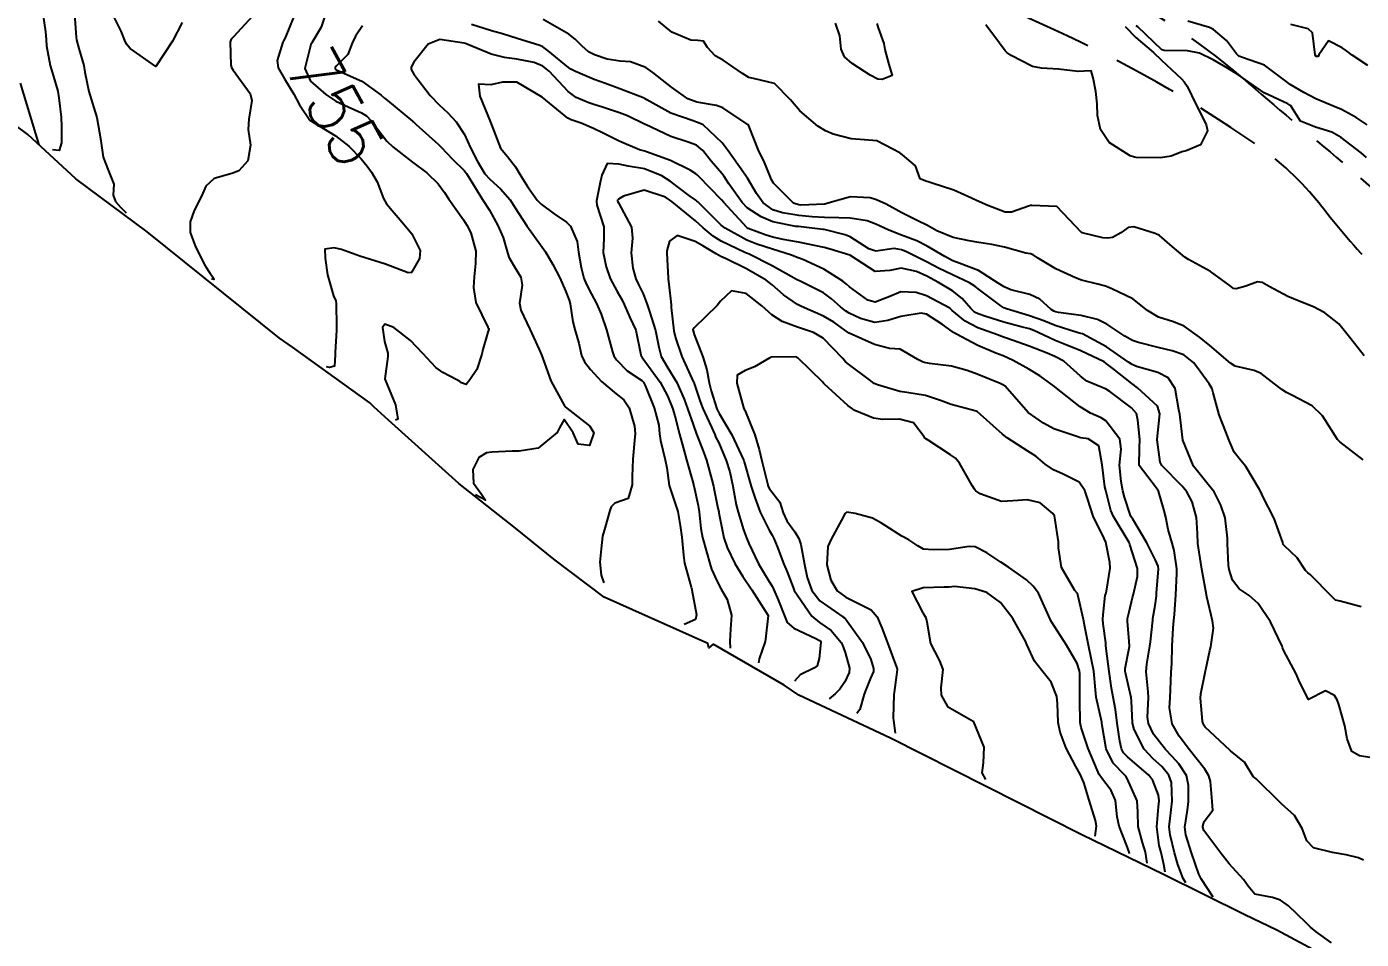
# Model space of a CAD drawing. Header units: metres. Extents: x 298520 to 308411, y 7433745 to 7450750.
# Drawn here: x 302852.3 to 302955.8, y 7440633.1 to 7440703.8 of the extents above; entities that cross this region are included whole.
import ezdxf
from ezdxf.enums import TextEntityAlignment as Align

# ---------------------------------------------------------------- set-up
doc = ezdxf.new("R2010")
doc.units = ezdxf.units.M
doc.header["$LTSCALE"] = 10
doc.linetypes.add('DASHED', pattern=[0.75, 0.5, -0.25])
for name, color, linetype in [('Area', 45, 'Continuous'), ('Cotas', 45, 'Continuous'), ('Curvas de Nivel 1m', 11, 'Continuous'), ('Curvas de Nivel 5m', 15, 'Continuous'), ('Vias Secundárias', 230, 'DASHED')]:
    doc.layers.add(name, color=color, linetype=linetype)
doc.styles.add('Style-STANDARD', font='STANDARD.shx')

msp = doc.modelspace()

# ---------------------------------------------------------------- linework, layer by layer
at = {"layer": 'Area'}
msp.add_polyline3d([(302954.15, 7440631.16, 750.76), (302949.22, 7440633.8, 750.9), (302946.74, 7440634.97, 768.13), (302940.43, 7440638.1, 761.32), (302934.1, 7440641.18, 746.07), (302919.26, 7440648.67, 758.44), (302912.16, 7440652.01, 785.72), (302911.01, 7440652.8, 764.98), (302905.49, 7440655.97, 760.4), (302905.17, 7440655.69, 789.2), (302905.1, 7440656.03, 749.91), (302897.05, 7440659.6, 755.92), (302893.15, 7440662.55, 772.23), (302890.16, 7440664.97, 754.04), (302885.77, 7440668.42, 756.09), (302880.33, 7440673.33, 753.81), (302879.19, 7440674.38, 753.79), (302878.86, 7440674.67, 753.94), (302872.88, 7440679, 756.1), (302871.85, 7440679.68, 755.84), (302861.59, 7440687.93, 756.2), (302856.06, 7440692.04, 756.91), (302852.34, 7440695.48, 758.05), (302850.1, 7440697.14, 758.53)], dxfattribs=at)
at = {"layer": 'Curvas de Nivel 1m', "flags": 128}
for points, elevation in [([(302853.5, 7440704.85), (302853.7, 7440703.45), (302853.76, 7440702.85), (302853.79, 7440702.35), (302854.08, 7440700.84), (302854.26, 7440700.23), (302854.66, 7440698.84), (302854.75, 7440698.32), (302854.92, 7440696.83), (302854.95, 7440696.09), (302854.94, 7440694.83), (302854.78, 7440694.24), (302854.25, 7440694.29)], 758), ([(302855.96, 7440704.82), (302856.09, 7440703.03), (302856.12, 7440702.82), (302856.29, 7440702.16), (302856.68, 7440700.82), (302856.77, 7440700.31), (302857.07, 7440698.81), (302857.47, 7440697.56), (302857.69, 7440696.81), (302857.99, 7440695.02), (302858.02, 7440694.8), (302858.19, 7440693.72), (302858.54, 7440692.79), (302859.02, 7440691.64), (302858.95, 7440690.79), (302859.13, 7440690.29), (302859.53, 7440689.86), (302859.96, 7440689.41)], 757), ([(302864.31, 7440704.16), (302863.55, 7440702.73), (302862.27, 7440700.75), (302860.29, 7440702.16), (302860, 7440702.49), (302859.87, 7440702.78), (302859.59, 7440703.49), (302858.93, 7440704.79)], 757), ([(302869.77, 7440704.66), (302868.3, 7440703.05), (302868.11, 7440702.87), (302868.03, 7440702.68), (302868.1, 7440700.86), (302868.14, 7440700.68), (302868.27, 7440700.47), (302869.59, 7440698.66), (302869.71, 7440698.13), (302869.48, 7440696.66), (302869.42, 7440695.86), (302869.62, 7440694.66), (302869.41, 7440693.44), (302868.7, 7440692.67), (302868.17, 7440692.47), (302866.79, 7440692.07), (302866.16, 7440691.47), (302865.92, 7440690.94), (302865.81, 7440690.7), (302865.25, 7440689.59), (302864.93, 7440688.71), (302864.94, 7440687.89), (302865.36, 7440686.71), (302866.09, 7440685.3), (302866.49, 7440684.7), (302866.75, 7440684.36), (302866.77, 7440684.23), (302866.59, 7440684.3)], 756), ([(302875.36, 7440704.59), (302875.09, 7440703.81), (302874.38, 7440702.6), (302874.34, 7440702.55), (302874.29, 7440702.45), (302873.83, 7440700.61), (302874.26, 7440699.61), (302875.45, 7440698.59), (302876.24, 7440698.08), (302877.19, 7440697.62), (302878.23, 7440697.17), (302878.6, 7440696.93), (302878.98, 7440696.55), (302879.52, 7440695.84), (302880.2, 7440694.96), (302880.65, 7440694.53), (302882.18, 7440693.35), (302883.29, 7440692.5), (302884.16, 7440691.66), (302884.67, 7440690.99), (302885.01, 7440690.48), (302886.13, 7440688.86), (302886.39, 7440688.46), (302886.7, 7440687.87), (302887.1, 7440686.45), (302887.07, 7440685.48), (302886.96, 7440684.45), (302886.91, 7440683.61), (302887.08, 7440682.45), (302888.03, 7440680.54), (302888.07, 7440680.48), (302888.09, 7440680.44), (302888.09, 7440680.38), (302888.03, 7440680.16), (302887.64, 7440678.81), (302887.57, 7440678.44), (302887.17, 7440677.27), (302886.62, 7440676.45), (302886.33, 7440676.11), (302885.98, 7440676.24), (302885.85, 7440676.33), (302885.61, 7440676.47), (302884.53, 7440677.03), (302883.99, 7440677.41), (302882.98, 7440678.5), (302882.02, 7440679.52), (302880.72, 7440680.52), (302880.04, 7440680.77), (302879.86, 7440680.53), (302880.02, 7440679.43), (302880.26, 7440678.53), (302880.26, 7440678.26), (302880.04, 7440676.53), (302880.06, 7440676.45), (302880.86, 7440674.52), (302881.05, 7440673.41), (302880.86, 7440673.33)], 754), ([(302878.31, 7440703.91), (302877.75, 7440703.11), (302877.51, 7440702.57), (302877.17, 7440701.68), (302876.27, 7440700.77), (302876.19, 7440700.67), (302876.17, 7440700.58), (302876.27, 7440700.49), (302876.43, 7440700.42), (302878.26, 7440699.63), (302879.76, 7440698.54), (302880.02, 7440698.31), (302880.24, 7440698.13), (302882.19, 7440696.51), (302882.22, 7440696.48), (302882.44, 7440696.29), (302884.2, 7440694.7), (302884.4, 7440694.49), (302885.27, 7440693.56), (302886.18, 7440692.68), (302886.36, 7440692.46), (302886.7, 7440691.92), (302887.6, 7440690.45), (302888.14, 7440689.61), (302888.81, 7440688.43), (302889.2, 7440687.51), (302889.51, 7440686.42), (302889.64, 7440685.96), (302890.09, 7440685.22), (302890.57, 7440684.41), (302890.68, 7440683.8), (302890.49, 7440682.41), (302890.59, 7440681.86), (302891.28, 7440680.4), (302892.01, 7440678.81), (302892.18, 7440678.39), (302892.28, 7440678.11), (302892.92, 7440676.38), (302893.96, 7440674.44), (302893.99, 7440674.4), (302894.03, 7440674.37), (302895.94, 7440672.86), (302896.24, 7440672.34), (302895.92, 7440671.36), (302895.04, 7440671.47), (302894.64, 7440672.36), (302893.95, 7440673.38), (302893.58, 7440672.73), (302893.39, 7440672.38), (302891.92, 7440671.16), (302890.45, 7440670.93), (302889.92, 7440670.93), (302888.34, 7440670.86), (302887.92, 7440670.8), (302887.33, 7440670.45), (302886.85, 7440669.5), (302886.92, 7440668.45), (302887.52, 7440667.61), (302887.83, 7440667.13), (302887.07, 7440667.55)], 753), ([(302955.78, 7440658.85), (302954.15, 7440659.29), (302953.79, 7440659.39), (302953.52, 7440659.65), (302951.81, 7440661.37), (302951.64, 7440661.5), (302951.46, 7440661.68), (302950.8, 7440662.67), (302949.83, 7440663.6), (302949.73, 7440663.7), (302949.69, 7440663.85), (302949.01, 7440665.71), (302948.12, 7440667.48), (302948, 7440667.72), (302947.89, 7440667.97), (302946.82, 7440669.74), (302946.4, 7440670.23), (302945.92, 7440670.86), (302945.53, 7440671.75), (302945.26, 7440672.44), (302944.76, 7440673.76), (302944.3, 7440675.45), (302944.2, 7440675.77), (302943.99, 7440676.16), (302942.8, 7440677.78), (302942.01, 7440678.39), (302941.12, 7440678.7), (302940.02, 7440678.97), (302938.5, 7440679.36), (302938.03, 7440679.52), (302937.43, 7440679.85), (302936.04, 7440680.78), (302935.32, 7440681.15), (302934.05, 7440681.46), (302932.28, 7440681.68), (302932.05, 7440681.74), (302931.93, 7440681.79), (302931.71, 7440681.92), (302930.84, 7440682.71), (302930.06, 7440683.07), (302928.58, 7440683.44), (302928.07, 7440683.66), (302927.62, 7440683.96), (302926.09, 7440684.95), (302924.59, 7440685.5), (302924.1, 7440685.69), (302923.48, 7440686.02), (302922.11, 7440686.83), (302921.3, 7440687.23), (302920.12, 7440687.68), (302919.14, 7440688.07), (302918.13, 7440688.53), (302917.44, 7440688.78), (302916.14, 7440689), (302915.24, 7440689.01), (302914.14, 7440689.05), (302913.18, 7440689.1), (302912.14, 7440689.2), (302910.88, 7440689.42), (302910.14, 7440689.64), (302909.38, 7440690.18), (302908.87, 7440690.9), (302908.17, 7440692.09), (302908.1, 7440692.2), (302907.85, 7440692.53), (302906.66, 7440694.22), (302906.2, 7440694.84), (302904.72, 7440696.24), (302904.37, 7440696.4), (302904.22, 7440696.45), (302903.95, 7440696.53), (302902.23, 7440697.14), (302900.35, 7440698.18), (302900.24, 7440698.25), (302900.21, 7440698.26), (302900.14, 7440698.29), (302898.25, 7440699.03), (302897.16, 7440699.43), (302896.26, 7440699.76), (302894.82, 7440700.36), (302894.46, 7440700.55), (302894.28, 7440700.67), (302892.7, 7440701.97), (302892.29, 7440702.28), (302892.06, 7440702.39), (302890.3, 7440702.93), (302889.15, 7440703.28), (302888.3, 7440703.52), (302886.75, 7440704.01)], 753), ([(302955.92, 7440670.25), (302954.11, 7440671.65), (302953.93, 7440671.84), (302952.77, 7440673.66), (302951.96, 7440674.44), (302950.39, 7440675.28), (302949.98, 7440675.48), (302949.62, 7440675.7), (302948, 7440676.95), (302947.46, 7440677.19), (302946, 7440677.52), (302945.63, 7440677.75), (302944.02, 7440679.12), (302943.23, 7440679.78), (302942.04, 7440680.63), (302941.2, 7440680.96), (302940.05, 7440681.32), (302939.2, 7440681.83), (302938.06, 7440682.73), (302936.42, 7440683.51), (302936.07, 7440683.66), (302935.93, 7440683.72), (302935.33, 7440683.87), (302934.08, 7440684.2), (302933.61, 7440684.37), (302932.09, 7440685.08), (302930.65, 7440685.93), (302930.32, 7440686.15), (302930.11, 7440686.22), (302929.76, 7440686.29), (302928.11, 7440686.74), (302927.13, 7440686.96), (302926.11, 7440687.12), (302925.36, 7440687.24), (302924.12, 7440687.51), (302922.85, 7440688.02), (302922.13, 7440688.43), (302921.38, 7440688.79), (302920.14, 7440689.41), (302918.91, 7440690.07), (302918.16, 7440690.42), (302917.67, 7440690.58), (302916.16, 7440690.66), (302914.32, 7440690.13), (302914.19, 7440690.09), (302914.15, 7440690.08), (302912.3, 7440690), (302912.15, 7440690.02), (302911.74, 7440690.15), (302910.17, 7440691.72), (302910.01, 7440692.01), (302909.95, 7440692.17), (302909.44, 7440693.43), (302909.04, 7440694.19), (302908.27, 7440696.15), (302908.26, 7440696.2), (302908.25, 7440696.22), (302908.22, 7440696.24), (302908.13, 7440696.29), (302906.24, 7440697.56), (302905.75, 7440697.74), (302904.24, 7440697.99), (302903.55, 7440698.26), (302902.26, 7440699.15), (302900.81, 7440700.28), (302900.28, 7440700.68), (302899.08, 7440701.11), (302898.28, 7440701.16), (302897.29, 7440701.32), (302896.29, 7440701.66), (302895.84, 7440701.9), (302895.32, 7440702.35), (302894.81, 7440702.88), (302894.3, 7440703.25), (302892.31, 7440704.39)], 754), ([(302918.2, 7440704.08), (302918.31, 7440703.75), (302918.75, 7440702.53), (302918.83, 7440702.07), (302919.12, 7440700.91), (302919.4, 7440700.06), (302918.61, 7440699.74), (302918.27, 7440699.78), (302917.69, 7440700.09), (302916.28, 7440700.98), (302915.68, 7440701.5), (302915.44, 7440702.11), (302915.32, 7440703.13), (302915, 7440704.12)], 756), ([(302937.47, 7440703.85), (302938.3, 7440703), (302939.65, 7440701.83), (302940.28, 7440701.24), (302941.82, 7440699.8), (302942.04, 7440699.57), (302942.26, 7440699.22), (302942.98, 7440697.78), (302943.75, 7440696.25), (302943.85, 7440695.77), (302943.31, 7440694.67), (302942.2, 7440694.21), (302941.87, 7440694.13), (302941.03, 7440693.81), (302940.19, 7440693.68), (302938.32, 7440693.71), (302938.19, 7440693.73), (302937.86, 7440693.84), (302936.21, 7440694.85), (302935.56, 7440695.87), (302935.32, 7440696.96), (302935.29, 7440697.87), (302935.19, 7440698.82), (302934.99, 7440699.88), (302934.82, 7440700.42), (302934.28, 7440700.4), (302933.81, 7440700.36), (302932.28, 7440700.56), (302930.97, 7440700.62), (302930.28, 7440700.76), (302928.63, 7440701.62), (302928.29, 7440701.84), (302928.16, 7440701.96), (302927.71, 7440702.56), (302926.66, 7440703.98)], 756), ([(302956.19, 7440693.71), (302955.78, 7440694.06), (302954.22, 7440695.26), (302953.5, 7440695.66), (302952.23, 7440696.04), (302951.06, 7440696.52), (302950.3, 7440697.7), (302950.27, 7440697.73), (302950.24, 7440697.75), (302950.09, 7440697.85), (302948.25, 7440698.72), (302946.79, 7440699.73), (302946.27, 7440700.08), (302945.4, 7440700.63), (302944.29, 7440701.27), (302943.22, 7440701.78), (302942.29, 7440701.96), (302940.48, 7440702), (302940.3, 7440702.05), (302938.44, 7440703.84), (302938.31, 7440703.92)], 756), ([(302956.23, 7440696.22), (302955.39, 7440696.79), (302954.24, 7440697.42), (302953.67, 7440697.66), (302952.25, 7440698.26), (302951.32, 7440698.75), (302950.26, 7440699.37), (302949.83, 7440699.7), (302948.28, 7440700.87), (302946.57, 7440701.46), (302946.29, 7440701.56), (302946.09, 7440701.74), (302945.31, 7440702.76), (302944.31, 7440703.62), (302944, 7440703.77), (302942.32, 7440704.26)], 757), ([(302956.28, 7440700.84), (302955.07, 7440701.64), (302954.62, 7440701.97), (302954.3, 7440702.19), (302953.23, 7440702.74), (302952.49, 7440701.67), (302952.42, 7440701.54), (302952.29, 7440701.52), (302952.21, 7440701.67), (302952, 7440703.37), (302951.66, 7440703.68), (302950.32, 7440704)], 758), ([(302957.1, 7440647.07), (302955.64, 7440647.32), (302955.05, 7440647.64), (302954.68, 7440648.62), (302954.51, 7440649.64), (302954.04, 7440651.3), (302953.91, 7440651.65), (302953.7, 7440651.98), (302953.01, 7440652.35), (302951.69, 7440651.67), (302951.02, 7440652.99), (302950.72, 7440653.68), (302949.74, 7440655.5), (302949.67, 7440655.7), (302949.63, 7440655.81), (302948.73, 7440657.71), (302947.78, 7440659.12), (302947.09, 7440659.73), (302946.31, 7440660.26), (302945.8, 7440660.93), (302945.53, 7440661.75), (302945.47, 7440662.1), (302945.41, 7440663.75), (302945.41, 7440664.19), (302945.21, 7440665.76), (302944.89, 7440666.74), (302944.37, 7440667.77), (302943.89, 7440668.35), (302942.75, 7440669.78), (302941.93, 7440671.79), (302941.73, 7440673.57), (302941.69, 7440673.79), (302941.63, 7440674.13), (302941.33, 7440675.8), (302940.8, 7440676.62), (302940, 7440677.03), (302938.34, 7440677.49), (302938, 7440677.65), (302937.73, 7440677.84), (302936.02, 7440679.01), (302934.44, 7440679.88), (302934.16, 7440680.02), (302934.03, 7440680.06), (302933.82, 7440680.1), (302932.04, 7440680.68), (302931.15, 7440681.03), (302930.05, 7440681.43), (302928.25, 7440681.96), (302928.05, 7440682.04), (302927.82, 7440682.2), (302926.07, 7440683.51), (302925.81, 7440683.72), (302925.39, 7440683.99), (302924.08, 7440684.6), (302922.98, 7440685.13), (302922.1, 7440685.58), (302921.16, 7440686.04), (302920.45, 7440686.4), (302920.11, 7440686.54), (302919.53, 7440686.65), (302918.11, 7440686.44), (302917.58, 7440686.61), (302916.12, 7440687.54), (302915.73, 7440687.71), (302914.12, 7440688.11), (302914.02, 7440688.13), (302912.13, 7440688.34), (302911.92, 7440688.36), (302910.13, 7440688.7), (302909.22, 7440689.1), (302908.15, 7440689.81), (302907.76, 7440690.2), (302906.73, 7440691.65), (302906.35, 7440692.22), (302906.18, 7440692.45), (302905.36, 7440693.41), (302904.69, 7440694.24), (302904.2, 7440694.65), (302903.56, 7440694.9), (302902.21, 7440695.34), (302900.26, 7440696.25), (302900.22, 7440696.27), (302900.18, 7440696.29), (302898.85, 7440696.93), (302898.23, 7440697.17), (302897, 7440697.57), (302896.24, 7440697.81), (302895.85, 7440697.95), (302894.88, 7440698.36), (302894.25, 7440698.81), (302892.77, 7440700.39), (302892.28, 7440700.78), (302891.62, 7440701.06), (302890.28, 7440701.33), (302889.31, 7440701.45), (302888.29, 7440701.7), (302886.48, 7440702.46), (302886.29, 7440702.53), (302886.19, 7440702.56), (302884.3, 7440702.85), (302883.39, 7440702.49), (302882.28, 7440701.08), (302882.07, 7440700.71), (302882.08, 7440700.51), (302882.27, 7440700.15), (302883.54, 7440698.5), (302884.24, 7440697.78), (302884.91, 7440697.16), (302885.57, 7440696.47), (302886.21, 7440695.48), (302886.68, 7440694.46), (302887.2, 7440693.43), (302887.8, 7440692.44), (302888.17, 7440692.01), (302889, 7440691.27), (302889.76, 7440690.42), (302890.14, 7440689.81), (302891.04, 7440688.4), (302892.11, 7440686.94), (302892.5, 7440686.39), (302893.07, 7440685.4), (302893.6, 7440684.37), (302894.06, 7440683.37), (302894.33, 7440682.64), (302894.4, 7440682.36), (302894.62, 7440680.95), (302894.77, 7440680.36), (302895.07, 7440679.3), (302895.3, 7440678.35), (302895.52, 7440677.87), (302895.99, 7440677.27), (302896.85, 7440676.33), (302897.97, 7440675.38), (302898.56, 7440674.9), (302898.98, 7440674.3), (302899.39, 7440672.86), (302899.44, 7440672.3), (302899.4, 7440671.77), (302899.26, 7440670.31), (302899.22, 7440668.97), (302899.21, 7440668.31), (302898.92, 7440667.26), (302897.87, 7440666.89), (302897.58, 7440666.61), (302897.48, 7440666.32), (302897.13, 7440665.05), (302896.93, 7440664.33), (302896.81, 7440663.35), (302896.72, 7440662.33), (302896.81, 7440661.32), (302897.01, 7440660.72)], 752), ([(302955.96, 7440639.21), (302955.55, 7440639.4), (302954.61, 7440639.64), (302953.55, 7440639.81), (302952.06, 7440640.18), (302951.56, 7440640.73), (302951.2, 7440641.68), (302950.59, 7440642.69), (302949.59, 7440643.59), (302949.48, 7440643.7), (302947.62, 7440645.52), (302947.51, 7440645.61), (302947.4, 7440645.72), (302946.71, 7440646.81), (302945.64, 7440647.69), (302945.57, 7440647.75), (302943.67, 7440649.54), (302943.51, 7440649.77), (302943.46, 7440649.99), (302943.31, 7440651.77), (302943.34, 7440652.13), (302943.68, 7440653.77), (302943.68, 7440653.8), (302943.72, 7440654), (302944.04, 7440655.47), (302944.11, 7440655.77), (302944.32, 7440657.2), (302944.24, 7440657.77), (302943.79, 7440659.64), (302943.77, 7440659.77), (302943.76, 7440659.8), (302943.41, 7440661.77), (302943.32, 7440662.27), (302943.1, 7440663.78), (302943.07, 7440664.55), (302943, 7440665.78), (302942.65, 7440667.01), (302942.24, 7440667.79), (302941.89, 7440668.21), (302940.3, 7440669.81), (302940.17, 7440670.07), (302939.95, 7440671.82), (302939.95, 7440671.84), (302940.15, 7440673.82), (302939.96, 7440674.41), (302938.43, 7440675.84), (302937.99, 7440676.17), (302936.5, 7440677.35), (302936, 7440677.74), (302935.94, 7440677.79), (302935.82, 7440677.86), (302934.02, 7440678.72), (302932.67, 7440679.26), (302932.03, 7440679.51), (302931.16, 7440679.92), (302930.38, 7440680.28), (302930.04, 7440680.41), (302929.4, 7440680.58), (302928.04, 7440680.94), (302926.65, 7440681.37), (302926.05, 7440681.57), (302925.78, 7440681.71), (302925.5, 7440681.99), (302924.83, 7440682.76), (302924.07, 7440683.35), (302922.97, 7440684.02), (302922.08, 7440684.51), (302921.27, 7440684.86), (302920.09, 7440685.11), (302919.21, 7440684.94), (302918.08, 7440684.86), (302916.16, 7440686.1), (302916.1, 7440686.13), (302914.59, 7440686.6), (302914.11, 7440686.72), (302913.37, 7440686.88), (302912.11, 7440687.14), (302910.94, 7440687.34), (302910.12, 7440687.52), (302909.62, 7440687.68), (302908.22, 7440688.2), (302908.12, 7440688.26), (302906.33, 7440690.22), (302906.15, 7440690.41), (302905.26, 7440691.33), (302904.36, 7440692.25), (302904.27, 7440692.35), (302904.17, 7440692.44), (302903.73, 7440692.71), (302902.18, 7440693.47), (302900.33, 7440694.15), (302900.19, 7440694.19), (302900.11, 7440694.21), (302899.79, 7440694.3), (302898.2, 7440694.96), (302896.97, 7440695.58), (302896.22, 7440695.96), (302895.26, 7440696.35), (302894.48, 7440696.62), (302894.23, 7440696.76), (302892.24, 7440698.39), (302890.26, 7440699.54), (302889.15, 7440699.53), (302888.26, 7440699.34), (302887.31, 7440699.39), (302887.41, 7440698.45), (302888.22, 7440696.44), (302889, 7440694.43), (302889.56, 7440693.79), (302890.18, 7440692.98), (302890.5, 7440692.41), (302891.11, 7440691.46), (302891.86, 7440690.39), (302892.15, 7440690.09), (302893.18, 7440689.33), (302894.13, 7440688.68), (302894.44, 7440688.37), (302894.94, 7440687.19), (302895.06, 7440686.36), (302895.26, 7440685.18), (302895.48, 7440684.35), (302895.64, 7440683.91), (302896.06, 7440683.11), (302896.48, 7440682.34), (302896.82, 7440681.56), (302897.24, 7440680.33), (302897.69, 7440678.64), (302897.8, 7440678.32), (302898, 7440678), (302898.84, 7440677.15), (302899.98, 7440676.42), (302900.11, 7440676.29), (302900.24, 7440676.02), (302900.93, 7440674.28), (302901.28, 7440672.94), (302901.35, 7440672.28), (302901.41, 7440671.76), (302901.78, 7440670.27), (302901.9, 7440669.64), (302902.1, 7440668.27), (302902.18, 7440667.97), (302902.75, 7440666.26), (302902.95, 7440665.16), (302903.06, 7440664.26), (302903.2, 7440662.87), (302903.27, 7440662.26), (302903.79, 7440660.38), (302903.82, 7440660.28), (302903.84, 7440660.25), (302903.85, 7440660.19), (302904.22, 7440658.24), (302904.13, 7440657.87), (302903.25, 7440657.5)], 751), ([(302944.3, 7440636.36), (302943.35, 7440637.77), (302943.17, 7440638.13), (302942.62, 7440639.78), (302942.18, 7440641.18), (302942.1, 7440641.78), (302942.29, 7440643.09), (302942.37, 7440643.78), (302942.38, 7440645.02), (302942.21, 7440645.78), (302941.63, 7440646.7), (302941.11, 7440647.27), (302940.6, 7440647.81), (302939.66, 7440649), (302939.27, 7440649.82), (302939.2, 7440650.3), (302939.27, 7440651.82), (302939.24, 7440652.28), (302939.08, 7440653.83), (302939.13, 7440654.42), (302939.38, 7440655.82), (302939.42, 7440656.15), (302939.6, 7440657.82), (302939.62, 7440657.97), (302939.78, 7440658.97), (302939.89, 7440659.72), (302939.9, 7440659.82), (302939.9, 7440659.93), (302940.05, 7440661.82), (302940.02, 7440662.02), (302939.82, 7440662.48), (302939.13, 7440663.83), (302938.05, 7440665.65), (302937.93, 7440665.84), (302937.86, 7440666.01), (302937.4, 7440667.37), (302937.29, 7440667.85), (302937.15, 7440668.59), (302937.03, 7440669.85), (302937.16, 7440671.08), (302937.05, 7440671.85), (302935.95, 7440673.28), (302935.6, 7440673.52), (302934.78, 7440673.88), (302933.96, 7440674.38), (302932.01, 7440675.91), (302931.98, 7440675.94), (302930.84, 7440676.78), (302930, 7440677.3), (302928.78, 7440677.95), (302928.01, 7440678.31), (302927.44, 7440678.53), (302926.02, 7440679.13), (302924.37, 7440680), (302924.15, 7440680.13), (302924.03, 7440680.21), (302923.3, 7440680.76), (302922.05, 7440681.55), (302921.63, 7440681.62), (302920.05, 7440681.36), (302919.05, 7440681.06), (302918.04, 7440680.91), (302916.92, 7440681.21), (302916.05, 7440681.64), (302915.76, 7440681.82), (302915.39, 7440682.11), (302914.69, 7440682.75), (302914.06, 7440683.22), (302912.2, 7440684.15), (302912.07, 7440684.2), (302911.97, 7440684.25), (302910.09, 7440685.29), (302908.29, 7440686.2), (302908.16, 7440686.25), (302908.1, 7440686.27), (302907.97, 7440686.34), (302906.11, 7440687.22), (302905.49, 7440687.6), (302904.73, 7440688.24), (302904.13, 7440688.78), (302902.31, 7440690.27), (302902.15, 7440690.38), (302901.8, 7440690.63), (302900.16, 7440691.17), (302898.55, 7440690.71), (302898.15, 7440690.47), (302898.09, 7440690.39), (302898.09, 7440690.32), (302898.15, 7440690.18), (302899.16, 7440688.3), (302899.25, 7440687.44), (302899.14, 7440686.3), (302899.27, 7440685.12), (302899.51, 7440684.3), (302899.69, 7440683.91), (302900.06, 7440683.13), (302900.39, 7440682.29), (302900.57, 7440681.76), (302901.03, 7440680.28), (302901.29, 7440679), (302901.48, 7440678.28), (302901.99, 7440677.39), (302902.68, 7440676.26), (302903.26, 7440674.97), (302903.52, 7440674.25), (302903.94, 7440672.99), (302904.2, 7440672.25), (302904.69, 7440671), (302904.98, 7440670.23), (302905.41, 7440668.71), (302905.52, 7440668.23), (302905.59, 7440667.94), (302905.87, 7440666.52), (302905.93, 7440666.22), (302905.94, 7440666.14), (302906.34, 7440664.22), (302906.59, 7440663.46), (302907.18, 7440662.21), (302907.8, 7440661.22), (302908.5, 7440660.19), (302909.76, 7440658.18), (302909.57, 7440656.35), (302909.53, 7440656.18), (302909.08, 7440654.84), (302909.03, 7440654.53)], 749), ([(302942.16, 7440637.46), (302941.97, 7440637.79), (302941.54, 7440638.89), (302941.28, 7440639.79), (302940.96, 7440641.19), (302940.88, 7440641.8), (302940.94, 7440642.45), (302941.1, 7440643.8), (302941.05, 7440645.24), (302940.85, 7440645.8), (302940.3, 7440646.48), (302939.64, 7440647.08), (302938.93, 7440647.83), (302938.15, 7440649.35), (302938.04, 7440649.84), (302937.95, 7440651.58), (302937.93, 7440651.84), (302937.7, 7440652.85), (302937.51, 7440653.64), (302937.47, 7440653.84), (302937.47, 7440654.09), (302937.74, 7440655.52), (302937.79, 7440655.79), (302937.8, 7440655.84), (302937.75, 7440656.52), (302937.64, 7440657.72), (302937.64, 7440657.84), (302937.65, 7440657.96), (302937.77, 7440658.47), (302938.04, 7440659.59), (302938.1, 7440659.84), (302938.43, 7440661.21), (302938.42, 7440661.83), (302937.83, 7440663.69), (302937.79, 7440663.8), (302937.77, 7440663.84), (302937.7, 7440663.98), (302936.55, 7440665.86), (302936.34, 7440666.33), (302935.95, 7440667.87), (302935.89, 7440668.16), (302935.69, 7440669.87), (302935.41, 7440671.35), (302934.58, 7440671.88), (302934.01, 7440671.96), (302933.93, 7440671.98), (302933.79, 7440672.04), (302931.94, 7440672.66), (302931.12, 7440673.1), (302929.95, 7440673.94), (302928.15, 7440675.96), (302927.98, 7440676.07), (302927.77, 7440676.17), (302925.99, 7440676.91), (302925.2, 7440677.19), (302924, 7440677.51), (302922.28, 7440677.74), (302922, 7440677.77), (302921.78, 7440677.82), (302921.39, 7440678.04), (302920.01, 7440678.85), (302919.19, 7440678.89), (302918.02, 7440679.2), (302916.06, 7440680.07), (302916.03, 7440680.08), (302916.01, 7440680.1), (302914.85, 7440680.93), (302914.05, 7440681.41), (302912.36, 7440682.15), (302912.05, 7440682.3), (302910.95, 7440683.06), (302910.07, 7440683.83), (302909.61, 7440684.18), (302908.09, 7440685.08), (302906.45, 7440685.86), (302906.1, 7440686.02), (302905.73, 7440686.23), (302904.71, 7440686.84), (302904.11, 7440687.2), (302902.72, 7440687.66), (302902.11, 7440687.21), (302901.92, 7440686.46), (302901.9, 7440686.27), (302902.01, 7440684.34), (302902.02, 7440684.27), (302902.07, 7440683.88), (302902.25, 7440682.27), (302902.25, 7440682.07), (302902.46, 7440680.27), (302902.58, 7440679.71), (302903.08, 7440678.26), (302903.98, 7440676.28), (302903.99, 7440676.26), (302904.5, 7440674.77), (302904.7, 7440674.24), (302905.38, 7440672.79), (302905.62, 7440672.22), (302905.71, 7440672), (302905.93, 7440671.58), (302906.52, 7440670.21), (302906.79, 7440669.32), (302907.02, 7440668.21), (302907.29, 7440666.78), (302907.43, 7440666.2), (302907.85, 7440664.84), (302908.09, 7440664.2), (302908.27, 7440663.76), (302909.02, 7440662.19), (302909.8, 7440660.91), (302910.08, 7440660.46), (302910.21, 7440660.17), (302910.55, 7440659.4), (302911.03, 7440658.16), (302911.25, 7440657.65), (302911.75, 7440657.2), (302913.47, 7440656.41), (302913.74, 7440656.26), (302913.82, 7440656.2), (302913.85, 7440656.13), (302913.73, 7440654.86), (302913.57, 7440654.29), (302913.35, 7440654.13), (302912.26, 7440653.6), (302911.8, 7440653.11)], 748), ([(302940.56, 7440638.29), (302940.47, 7440638.88), (302940.25, 7440639.81), (302940.11, 7440640.36), (302939.93, 7440641.81), (302940.05, 7440643.36), (302940.1, 7440643.81), (302940.06, 7440644.26), (302939.62, 7440645.39), (302939.29, 7440645.82), (302937.64, 7440647.23), (302937.33, 7440647.54), (302937.18, 7440647.85), (302937.06, 7440648.44), (302936.84, 7440649.85), (302936.72, 7440650.89), (302936.53, 7440651.86), (302936.39, 7440652.55), (302936.21, 7440653.86), (302935.98, 7440655.63), (302935.96, 7440655.87), (302935.96, 7440656.08), (302935.76, 7440657.54), (302935.72, 7440657.87), (302935.72, 7440657.92), (302935.77, 7440658.5), (302935.92, 7440659.74), (302935.95, 7440659.87), (302936.01, 7440660.08), (302936.3, 7440661.86), (302936.26, 7440662.31), (302935.95, 7440663.87), (302935.84, 7440664.17), (302934.97, 7440665.88), (302934.57, 7440667.19), (302934.34, 7440667.89), (302933.89, 7440668.52), (302932.66, 7440669.14), (302931.91, 7440669.48), (302931.26, 7440669.92), (302930.53, 7440670.54), (302929.92, 7440670.94), (302928.3, 7440671.96), (302927.94, 7440672.25), (302926.01, 7440673.98), (302925.95, 7440674.01), (302925.91, 7440674.03), (302923.96, 7440674.56), (302923.14, 7440674.85), (302921.97, 7440675.25), (302920.53, 7440675.49), (302919.98, 7440675.57), (302918.25, 7440676.08), (302917.98, 7440676.19), (302917.62, 7440676.45), (302916, 7440677.67), (302915.77, 7440677.87), (302915.55, 7440678.11), (302914.03, 7440679.68), (302913.28, 7440680.14), (302912.04, 7440680.55), (302910.86, 7440680.99), (302910.05, 7440681.5), (302909.29, 7440682.19), (302908.06, 7440683.16), (302906.93, 7440683.35), (302906.06, 7440682.55), (302905.8, 7440682.22), (302904.04, 7440680.5), (302903.93, 7440680.35), (302903.94, 7440680.25), (302904.03, 7440679.97), (302904.7, 7440678.24), (302905, 7440677.25), (302905.2, 7440676.23), (302905.34, 7440675.6), (302905.78, 7440674.22), (302905.96, 7440673.85), (302906.94, 7440672.21), (302907.86, 7440670.25), (302907.88, 7440670.2), (302907.91, 7440670.1), (302908.46, 7440668.19), (302908.73, 7440667.33), (302909.16, 7440666.19), (302909.85, 7440664.8), (302910.09, 7440664.42), (302910.22, 7440664.17), (302910.47, 7440663.53), (302910.99, 7440662.16), (302911.23, 7440661.58), (302911.78, 7440660.15), (302911.79, 7440660.12), (302913.15, 7440658.14), (302913.76, 7440657.65), (302914.66, 7440657.02), (302915.43, 7440656.1), (302915.53, 7440655.89), (302915.74, 7440655.32), (302916.09, 7440654.1), (302916.05, 7440653.76), (302915.71, 7440653.04), (302915.33, 7440652.47), (302914.97, 7440652.11), (302914.49, 7440651.72)], 747), ([(302939.18, 7440639), (302939.04, 7440639.83), (302938.81, 7440640.58), (302938.48, 7440641.83), (302938.45, 7440642.97), (302938.39, 7440643.83), (302937.62, 7440645.56), (302937.52, 7440645.74), (302937.41, 7440645.84), (302936.52, 7440646.75), (302936, 7440647.86), (302935.67, 7440649.66), (302935.64, 7440649.87), (302935.64, 7440649.91), (302935.22, 7440651.87), (302935.15, 7440652.42), (302935.02, 7440653.88), (302934.85, 7440654.75), (302934.61, 7440655.88), (302934.34, 7440657.3), (302934.22, 7440657.89), (302933.79, 7440659.8), (302933.76, 7440659.89), (302933.57, 7440660.12), (302932.52, 7440661.9), (302932.3, 7440663.44), (302932.28, 7440663.91), (302932.01, 7440665.76), (302931.97, 7440665.91), (302931.86, 7440666.11), (302930.87, 7440666.93), (302929.88, 7440667.17), (302928.74, 7440667.09), (302927.87, 7440667.04), (302926.22, 7440667.63), (302925.88, 7440667.86), (302925.82, 7440667.92), (302925.77, 7440667.98), (302925.59, 7440668.28), (302924.62, 7440670), (302924.29, 7440670.38), (302923.92, 7440670.64), (302922.17, 7440671.79), (302921.93, 7440671.95), (302921.89, 7440671.99), (302921.86, 7440672.03), (302921.04, 7440673.14), (302919.95, 7440673.4), (302918.64, 7440673.38), (302917.95, 7440673.5), (302916.5, 7440674.09), (302915.96, 7440674.46), (302914.15, 7440676.13), (302914.07, 7440676.21), (302913.98, 7440676.3), (302912.1, 7440678.15), (302912, 7440678.22), (302911.9, 7440678.25), (302910, 7440678.22), (302909.97, 7440678.21), (302909.89, 7440678.18), (302908.72, 7440677.47), (302907.99, 7440677.19), (302907.37, 7440676.82), (302907.35, 7440676.21), (302907.85, 7440674.31), (302907.9, 7440674.2), (302907.95, 7440674.1), (302908.74, 7440672.19), (302909.07, 7440671.05), (302909.29, 7440670.19), (302909.74, 7440668.33), (302909.78, 7440668.18), (302909.88, 7440668), (302910.67, 7440666.97), (302910.93, 7440666.16), (302911.21, 7440665.52), (302911.85, 7440664.67), (302912.16, 7440664.15), (302912.29, 7440663.69), (302912.59, 7440662.14), (302912.8, 7440661.14), (302913.16, 7440660.14), (302913.78, 7440659.34), (302915.55, 7440658.1), (302915.68, 7440658.02), (302915.76, 7440657.94), (302917.08, 7440656.09), (302917.73, 7440654.78), (302917.95, 7440654.08), (302917.94, 7440653.86), (302917.71, 7440653.32), (302917.34, 7440652.44), (302917.22, 7440652.08), (302916.87, 7440650.9), (302916.65, 7440650.6)], 746), ([(302935.13, 7440641.09), (302935.23, 7440641.87), (302935.15, 7440642.3), (302934.66, 7440643.88), (302934.26, 7440645.24), (302933.96, 7440645.89), (302933.63, 7440646.49), (302932.89, 7440647.9), (302932.42, 7440649.14), (302932.27, 7440649.9), (302932.22, 7440651.37), (302932.16, 7440651.91), (302931.71, 7440653.01), (302931.01, 7440653.92), (302930.44, 7440654.64), (302929.83, 7440655.94), (302929.81, 7440656), (302929.75, 7440656.15), (302928.74, 7440657.95), (302927.78, 7440659.19), (302926.73, 7440659.97), (302925.8, 7440660.27), (302924.22, 7440660.43), (302923.8, 7440660.4), (302923.43, 7440660.38), (302921.8, 7440660.33), (302920.91, 7440660.04), (302921.77, 7440658.39), (302922.01, 7440658.03), (302922.07, 7440657.71), (302922.37, 7440656.02), (302923.07, 7440654.67), (302923.31, 7440654.01), (302923.15, 7440652.57), (302923.18, 7440652.02), (302923.68, 7440651.14), (302925.67, 7440649.99), (302926.49, 7440647.98), (302926.44, 7440646.78), (302926.35, 7440645.98), (302926.62, 7440645.48)], 744)]:
    msp.add_lwpolyline(points, dxfattribs=dict(at, elevation=elevation))
at = {"layer": 'Curvas de Nivel 5m', "flags": 128}
for points, elevation in [([(302872.97, 7440704.62), (302872.3, 7440702.99), (302872.18, 7440702.75), (302872.12, 7440702.63), (302871.69, 7440701.23), (302871.76, 7440700.64), (302872.26, 7440699.8), (302872.98, 7440698.62), (302873.41, 7440697.79), (302874.22, 7440696.6), (302876.21, 7440695.37), (302877.24, 7440694.57), (302878.19, 7440693.59), (302878.65, 7440693.02), (302879.01, 7440692.55), (302879.43, 7440691.81), (302879.92, 7440690.53), (302880.15, 7440690.12), (302881.5, 7440688.52), (302882.12, 7440687.77), (302882.78, 7440686.5), (302882.73, 7440685.87), (302882.09, 7440684.79), (302881.84, 7440684.75), (302880.09, 7440685.42), (302879.25, 7440685.7), (302878.1, 7440686.05), (302876.68, 7440686.57), (302876.1, 7440686.69), (302875.39, 7440686.59), (302875.4, 7440685.9), (302875.59, 7440684.59), (302876.06, 7440682.98), (302876.23, 7440682.58), (302876.25, 7440682.37), (302876.29, 7440680.58), (302876.29, 7440680.32), (302876.18, 7440678.58), (302876.19, 7440678.39), (302876.12, 7440677.52), (302875.75, 7440677.41), (302875.5, 7440677.46)], 755), ([(302956.01, 7440678.33), (302954.97, 7440679.64), (302954.04, 7440680.81), (302952.96, 7440681.66), (302952.06, 7440682.13), (302950.95, 7440682.57), (302950.07, 7440682.93), (302948.62, 7440683.71), (302948.08, 7440684.01), (302947.73, 7440684.07), (302946.83, 7440683.73), (302946.07, 7440683.51), (302945.87, 7440683.54), (302945.6, 7440683.75), (302944.09, 7440684.85), (302942.38, 7440685.79), (302942.1, 7440685.97), (302941.12, 7440686.81), (302940.12, 7440687.64), (302939.79, 7440687.82), (302938.13, 7440688.33), (302937.7, 7440688.28), (302937.13, 7440687.85), (302936.47, 7440687.5), (302936.12, 7440687.45), (302935.73, 7440687.48), (302934.12, 7440687.86), (302934.07, 7440687.89), (302932.15, 7440689.91), (302930.21, 7440689.99), (302930.15, 7440689.98), (302930.12, 7440689.97), (302930.05, 7440689.94), (302928.65, 7440689.45), (302928.15, 7440689.46), (302926.81, 7440689.97), (302926.16, 7440690.26), (302924.98, 7440690.81), (302924.16, 7440691.18), (302922.49, 7440691.71), (302922.17, 7440691.81), (302922, 7440691.86), (302921.56, 7440692.04), (302921.2, 7440693.06), (302920.19, 7440693.91), (302919.98, 7440694.06), (302918.21, 7440694.98), (302917.23, 7440695.07), (302916.21, 7440695.14), (302914.82, 7440695.51), (302914.22, 7440695.77), (302913.63, 7440696.14), (302912.23, 7440697.32), (302911.51, 7440698.16), (302910.26, 7440699.43), (302908.64, 7440699.82), (302908.27, 7440699.91), (302907.78, 7440700.2), (302906.28, 7440701.24), (302905.65, 7440701.59), (302905.07, 7440702.24), (302904.76, 7440702.71), (302904.3, 7440702.77), (302903.76, 7440702.8), (302902.3, 7440703.41), (302901.27, 7440704.28)], 755), ([(302953.47, 7440632.81), (302952.28, 7440633.67), (302951.83, 7440634.02), (302951.49, 7440634.35), (302950.13, 7440635.69), (302949.51, 7440636.11), (302948.9, 7440636.32), (302947.51, 7440636.58), (302947, 7440637.21), (302946.63, 7440637.73), (302945.54, 7440638.94), (302944.87, 7440639.76), (302943.57, 7440641.51), (302943.48, 7440641.77), (302943.48, 7440641.87), (302943.58, 7440642.22), (302944.26, 7440643.1), (302944.21, 7440643.76), (302944.08, 7440645.31), (302943.95, 7440645.77), (302943.63, 7440646.28), (302942.46, 7440647.78), (302941.66, 7440648.84), (302941.12, 7440649.8), (302940.9, 7440651.02), (302940.95, 7440651.8), (302941.01, 7440653.11), (302941.03, 7440653.8), (302941.07, 7440654.46), (302941.12, 7440655.8), (302941.18, 7440657.23), (302941.24, 7440657.8), (302941.28, 7440658.28), (302941.38, 7440659.8), (302941.46, 7440661.45), (302941.46, 7440661.8), (302941.26, 7440663.23), (302941.1, 7440663.8), (302940.79, 7440664.87), (302940.61, 7440665.81), (302940.46, 7440666.4), (302940.04, 7440667.82), (302939.89, 7440668.05), (302938.56, 7440669.83), (302938.57, 7440671.19), (302938.6, 7440671.83), (302938.45, 7440673.34), (302938.33, 7440673.84), (302937.96, 7440674.28), (302936.28, 7440675.55), (302935.98, 7440675.74), (302935.68, 7440675.86), (302934.48, 7440676.37), (302933.99, 7440676.75), (302932.7, 7440677.9), (302932.01, 7440678.26), (302931.41, 7440678.52), (302930.02, 7440679.06), (302928.33, 7440679.66), (302928.03, 7440679.77), (302927.55, 7440679.96), (302926.04, 7440680.5), (302925.05, 7440681), (302924.05, 7440681.85), (302923.87, 7440682.01), (302922.06, 7440682.98), (302921.25, 7440683.23), (302920.07, 7440683.29), (302919.2, 7440682.93), (302918.06, 7440682.49), (302917.5, 7440682.65), (302916.07, 7440683.68), (302915.84, 7440683.87), (302915.55, 7440684.11), (302914.09, 7440685.03), (302912.45, 7440685.79), (302912.1, 7440685.93), (302911.49, 7440686.16), (302910.11, 7440686.58), (302908.89, 7440686.97), (302908.11, 7440687.3), (302906.43, 7440688.22), (302906.13, 7440688.45), (302904.3, 7440690.25), (302904.23, 7440690.32), (302904.15, 7440690.38), (302903.67, 7440690.74), (302902.17, 7440691.87), (302901.53, 7440692.28), (302900.18, 7440692.82), (302898.9, 7440693.03), (302898.18, 7440693.18), (302897.28, 7440693.23), (302896.87, 7440692.33), (302896.73, 7440691.77), (302896.44, 7440690.34), (302896.49, 7440690), (302897.01, 7440688.33), (302897.01, 7440687.43), (302896.98, 7440686.33), (302897.19, 7440685.22), (302897.52, 7440684.33), (302898.06, 7440683.32), (302898.43, 7440682.69), (302898.6, 7440682.31), (302899.04, 7440681.3), (302899.51, 7440680.3), (302899.9, 7440678.4), (302899.92, 7440678.29), (302899.96, 7440678.25), (302900, 7440678.2), (302901.4, 7440676.28), (302901.97, 7440675.23), (302902.36, 7440674.27), (302902.54, 7440673.68), (302902.89, 7440672.26), (302903.26, 7440670.92), (302903.44, 7440670.25), (302903.89, 7440668.62), (302903.99, 7440668.25), (302904.34, 7440666.71), (302904.41, 7440666.24), (302904.55, 7440664.94), (302904.68, 7440664.24), (302905.02, 7440663.04), (302905.24, 7440662.23), (302905.37, 7440661.79), (302905.8, 7440660.82), (302906.13, 7440660.22), (302906.58, 7440659.42), (302906.92, 7440658.21), (302906.84, 7440657.12), (302906.8, 7440656.21), (302906.81, 7440655.67)], 750), ([(302937.81, 7440639.71), (302937.78, 7440639.84), (302937.56, 7440640.4), (302936.99, 7440641.85), (302936.84, 7440642.59), (302936.71, 7440643.85), (302936.37, 7440644.62), (302935.62, 7440645.6), (302935.45, 7440645.87), (302935.28, 7440646.22), (302934.59, 7440647.88), (302934.05, 7440649.5), (302933.98, 7440649.89), (302933.95, 7440651.62), (302933.95, 7440651.89), (302933.95, 7440653.66), (302933.92, 7440653.89), (302933.73, 7440654.47), (302932.91, 7440655.9), (302931.76, 7440657.69), (302931.68, 7440657.83), (302931.64, 7440657.91), (302931.53, 7440658.15), (302930.73, 7440659.93), (302930.33, 7440660.46), (302929.8, 7440660.95), (302928.41, 7440661.95), (302927.82, 7440662.33), (302926.74, 7440663.06), (302925.83, 7440663.52), (302925.37, 7440663.53), (302923.83, 7440663.31), (302922.58, 7440663.27), (302921.83, 7440663.34), (302921.39, 7440663.59), (302920.68, 7440664.05), (302920.13, 7440664.34), (302919.85, 7440664.52), (302918.57, 7440665.36), (302917.86, 7440665.73), (302916.53, 7440666.09), (302915.86, 7440666.19), (302915.71, 7440666.1), (302915.61, 7440665.86), (302914.66, 7440664.12), (302914.41, 7440663.54), (302914.33, 7440662.12), (302914.62, 7440660.93), (302915.13, 7440660.11), (302915.79, 7440659.6), (302916.72, 7440659.15), (302917.77, 7440658.64), (302918.23, 7440658.08), (302918.59, 7440657.24), (302919.03, 7440656.07), (302919.72, 7440654.18), (302919.76, 7440654.1), (302919.78, 7440654.06), (302919.78, 7440654), (302919.72, 7440653.58), (302919.53, 7440652.23), (302919.51, 7440652.06), (302919.47, 7440650.26), (302919.48, 7440650.06), (302919.62, 7440649.07)], 745)]:
    msp.add_lwpolyline(points, dxfattribs=dict(at, elevation=elevation))
at = {"layer": 'Vias Secundárias'}
for points, elevation in [([(302996.07, 7440610.24), (302992.77, 7440616.55, -0.022644), (302987.29, 7440628.31, 0.032169), (302980.57, 7440642.04, -0.053493), (302975.5, 7440653.62, 0.020134), (302967.76, 7440675.07, 0.04624), (302963.84, 7440682.63, 0.077884), (302954.33, 7440693.32, -0.005445), (302946.58, 7440699.85, 0.067657), (302935, 7440707.36, 0.002346), (302927.32, 7440710.93, -0.059458), (302909.2, 7440722.04, 0.026709), (302888.92, 7440736.36, 0.073432), (302879.33, 7440740.58, 0.222174), (302861.04, 7440737.46, 0.139319), (302849.31, 7440723.2, 0.132179), (302847.31, 7440709.76, 0.030194), (302849.44, 7440697.68, 1.691524)], 752.36), ([(302853.22, 7440694.67), (302851.47, 7440700.46, -0.0985), (302850.18, 7440713.62, -0.113586), (302854.32, 7440725.89, -0.152629), (302865.59, 7440735.7, -0.224132), (302878.64, 7440735.35, -0.00318), (302886.59, 7440731.26, -0.082017), (302893.8, 7440725.83, 0.090732), (302896.72, 7440723.72, -0.048357), (302908.08, 7440716.86, 0.003037), (302912.8, 7440713.39, 0.054737), (302922.76, 7440707.7, -0.005313), (302931.96, 7440703.6, -0.042833), (302947.51, 7440694.79, -0.074629), (302952.61, 7440690.03, 0.016242), (302956.8, 7440685.09, -0.074943), (302961.99, 7440677.29, -0.006183), (302968.31, 7440663.32, -0.007416), (302974.88, 7440647.66, 0.034559), (302987.19, 7440622.31, -0.051041), (302992.15, 7440611.17, 0.724431)], 757.79)]:
    msp.add_lwpolyline(points, format="xyb", dxfattribs=dict(at, elevation=elevation))

# ---------------------------------------------------------------- texts
at = {"layer": 'Cotas', "style": 'Style-STANDARD'}
msp.add_text('755', height=4, rotation=298.6979, dxfattribs=at).set_placement((302876.17, 7440697.61, 755), align=Align.MIDDLE_CENTER)

doc.saveas('drawing.dxf')
